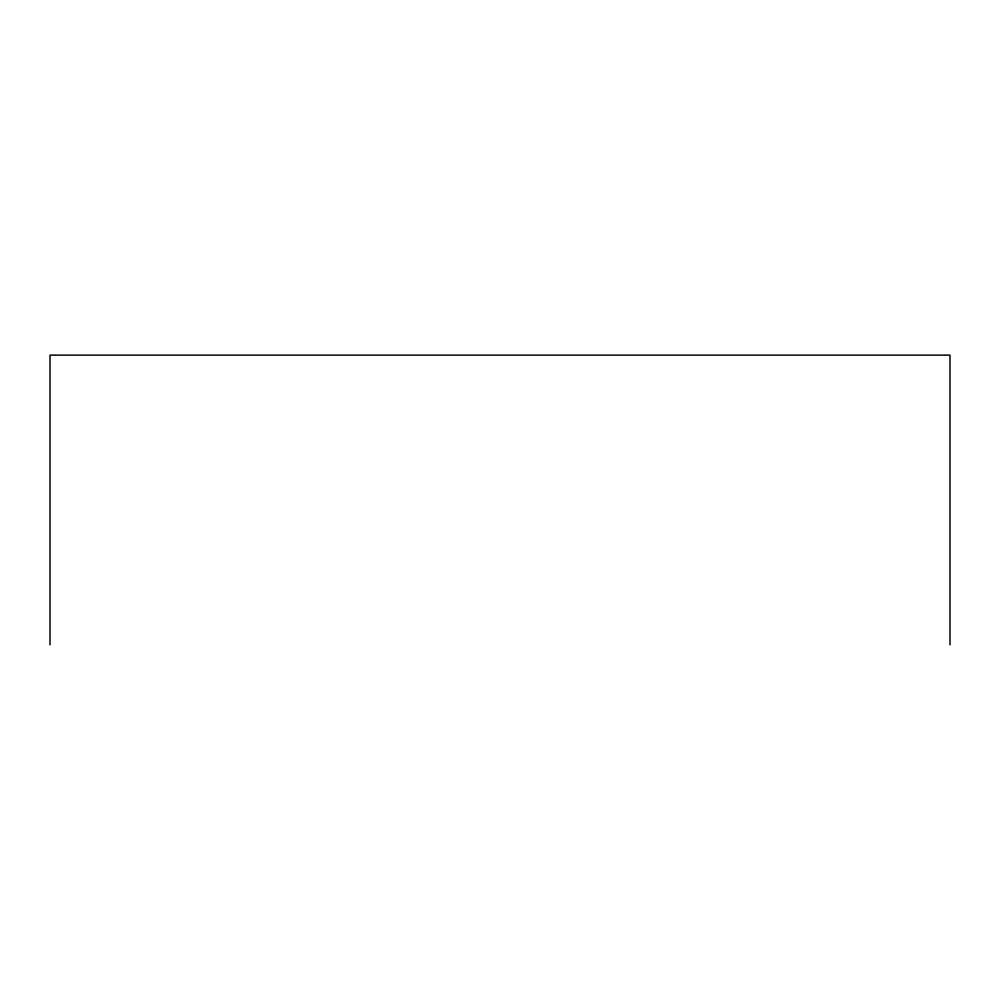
<?xml version="1.0" encoding="UTF-8"?>
<svg xmlns="http://www.w3.org/2000/svg" width="1000" height="1000" viewBox="0 0 1000 1000"><rect width="100%" height="100%" fill="white"/><g stroke="black" fill="none" stroke-linecap="round" stroke-linejoin="round"><path stroke-width="1.5" d="M950 644.875L950 355.125L50 355.125L50 644.875"/></g></svg>
